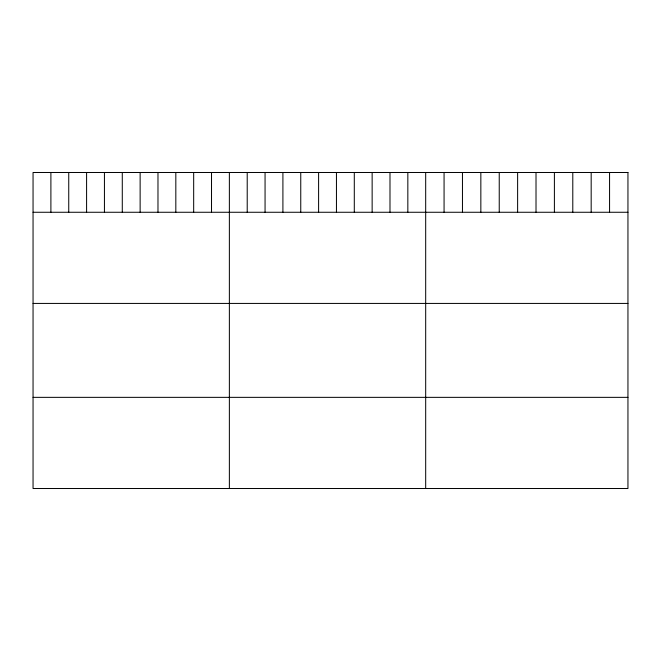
<?xml version="1.0" encoding="UTF-8"?>
<svg xmlns="http://www.w3.org/2000/svg" width="661" height="661" viewBox="0 0 661 661"><rect width="100%" height="100%" fill="white"/><g stroke="black" fill="none" stroke-linecap="round" stroke-linejoin="round"><path stroke-width="0.99" d="M33.05 212.264L627.95 212.264M33.05 303.424L627.95 303.424M33.05 397.352L627.95 397.352M609.566 172.488L609.566 212.264M591.174 172.488L591.174 212.264M572.79 172.488L572.79 212.264M554.397 172.488L554.397 212.264M536.013 172.488L536.013 212.264M517.621 172.488L517.621 212.264M499.237 172.488L499.237 212.264M480.844 172.488L480.844 212.264M462.46 172.488L462.46 212.264M444.068 172.488L444.068 212.264M425.684 172.488L425.684 488.512M407.837 172.488L407.837 212.264M389.99 172.488L389.99 212.264M372.143 172.488L372.143 212.264M354.296 172.488L354.296 212.264M336.449 172.488L336.449 212.264M318.602 172.488L318.602 212.264M300.755 172.488L300.755 212.264M282.908 172.488L282.908 212.264M265.061 172.488L265.061 212.264M247.214 172.488L247.214 212.264M229.367 172.488L229.367 488.512M211.52 172.488L211.52 212.264M193.673 172.488L193.673 212.264M175.826 172.488L175.826 212.264M157.979 172.488L157.979 212.264M140.132 172.488L140.132 212.264M122.285 172.488L122.285 212.264M104.438 172.488L104.438 212.264M86.591 172.488L86.591 212.264M68.744 172.488L68.744 212.264M50.897 172.488L50.897 212.264M627.95 172.488L33.05 172.488L33.05 488.512L627.95 488.512L627.95 172.488"/></g></svg>
